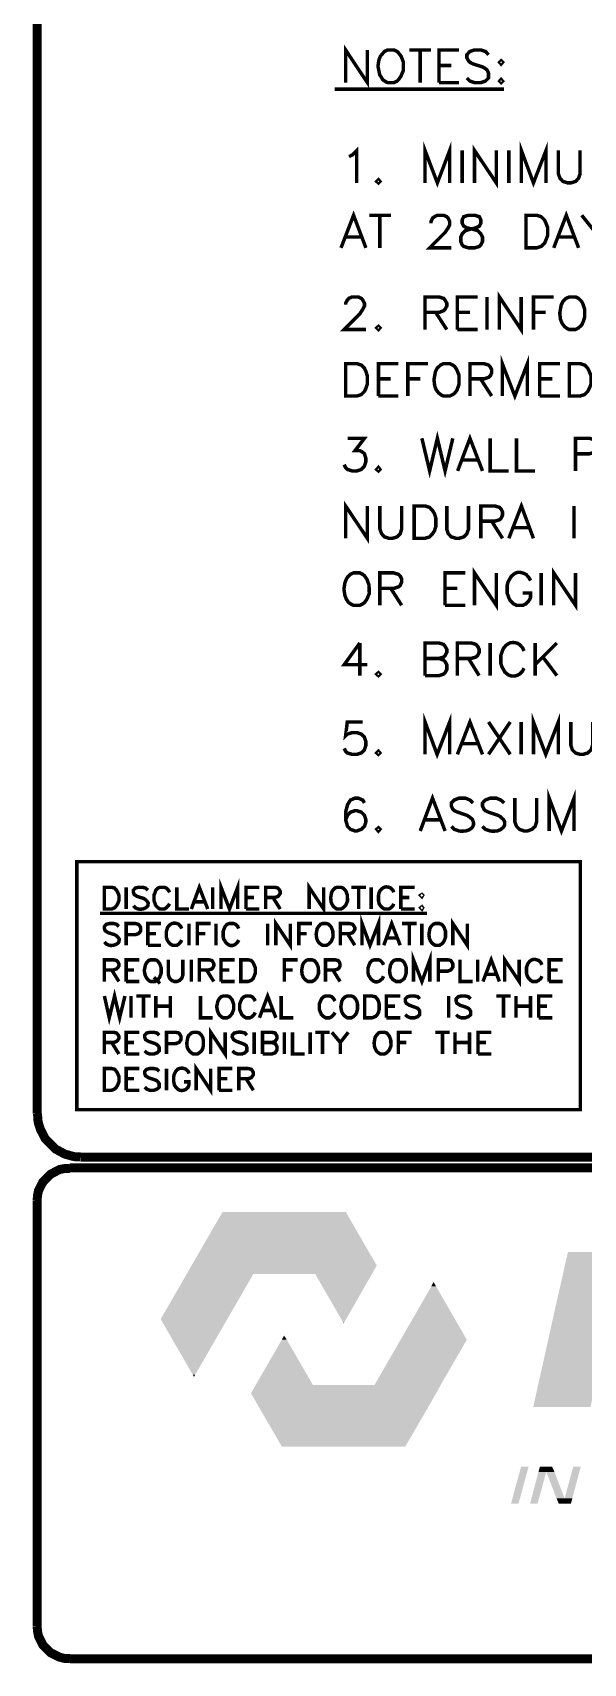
# Model space of a CAD drawing. Header units: millimetres. Extents: x 14 to 202, y 15 to 268.
# Drawn here: x 13.5 to 53.7, y 15.3 to 134.3 of the extents above; entities that cross this region are included whole.
import ezdxf

# ---------------------------------------------------------------- set-up
doc = ezdxf.new("R2010")
doc.units = ezdxf.units.MM
doc.layers.add('H', color=7, linetype='Continuous')
doc.layers.add('P', color=7, linetype='Continuous')

msp = doc.modelspace()

# ---------------------------------------------------------------- hatches: boundary and pattern name
at = {"layer": 'H', "linetype": 'Continuous'}
for points in [[(25.118, 44.344), (27.376, 48.242), (38.647, 44.344), (25.118, 44.344)], [(38.647, 44.344), (27.376, 48.242), (36.389, 48.242), (38.647, 44.344)], [(51.876, 42.069), (52.617, 45.332), (60.837, 42.069), (51.876, 42.069)], [(60.837, 42.069), (52.617, 45.332), (59.778, 45.332), (60.837, 42.069)], [(24.765, 43.727), (25.118, 44.344), (38.294, 43.727), (24.765, 43.727)], [(38.294, 43.727), (25.118, 44.344), (38.647, 44.344), (38.294, 43.727)], [(22.86, 40.428), (24.765, 43.727), (27.728, 40.428), (22.86, 40.428)], [(27.728, 40.428), (24.765, 43.727), (29.633, 43.727), (27.728, 40.428)], [(36.195, 40.181), (34.149, 43.727), (36.266, 40.181), (36.195, 40.181)], [(36.266, 40.181), (34.149, 43.727), (38.294, 43.727), (36.266, 40.181)], [(42.633, 42.81), (42.792, 43.145), (42.986, 42.81), (42.633, 42.81)], [(40.393, 38.929), (42.633, 42.81), (45.226, 38.929), (40.393, 38.929)], [(45.226, 38.929), (42.633, 42.81), (42.986, 42.81), (45.226, 38.929)], [(51.241, 39.229), (51.876, 42.069), (55.421, 39.229), (51.241, 39.229)], [(55.421, 39.229), (51.876, 42.069), (56.056, 42.069), (55.421, 39.229)], [(25.206, 36.371), (22.86, 40.428), (25.382, 36.371), (25.206, 36.371)], [(25.382, 36.371), (22.86, 40.428), (27.728, 40.428), (25.382, 36.371)], [(36.213, 40.128), (36.195, 40.181), (36.266, 40.181), (36.213, 40.128)], [(29.81, 35.631), (31.715, 38.929), (33.973, 35.631), (29.81, 35.631)], [(31.715, 38.929), (31.873, 39.229), (32.068, 38.929), (31.715, 38.929)], [(33.973, 35.631), (31.715, 38.929), (32.068, 38.929), (33.973, 35.631)], [(38.488, 35.631), (40.393, 38.929), (43.321, 35.631), (38.488, 35.631)], [(43.321, 35.631), (40.393, 38.929), (45.226, 38.929), (43.321, 35.631)], [(50.077, 34.008), (51.241, 39.229), (54.257, 34.008), (50.077, 34.008)], [(54.257, 34.008), (51.241, 39.229), (55.421, 39.229), (54.257, 34.008)], [(25.294, 36.213), (25.206, 36.371), (25.382, 36.371), (25.294, 36.213)], [(29.457, 35.013), (29.81, 35.631), (42.986, 35.013), (29.457, 35.013)], [(31.715, 31.115), (29.457, 35.013), (40.728, 31.115), (31.715, 31.115)], [(40.728, 31.115), (29.457, 35.013), (42.986, 35.013), (40.728, 31.115)], [(42.986, 35.013), (29.81, 35.631), (43.321, 35.631), (42.986, 35.013)], [(48.454, 26.952), (49.195, 29.669), (49.001, 26.952), (48.454, 26.952)], [(49.001, 26.952), (49.195, 29.669), (49.742, 29.669), (49.001, 26.952)], [(49.848, 26.952), (50.465, 29.281), (50.394, 26.952), (49.848, 26.952)], [(50.394, 26.952), (50.465, 29.281), (51.029, 29.281), (50.394, 26.952)], [(50.465, 29.281), (50.571, 29.669), (51.629, 29.281), (50.465, 29.281)], [(51.629, 29.281), (50.571, 29.669), (51.453, 29.669), (51.629, 29.281)], [(51.788, 27.34), (51.029, 29.281), (52.37, 27.34), (51.788, 27.34)], [(52.37, 27.34), (51.029, 29.281), (51.629, 29.281), (52.37, 27.34)], [(52.37, 27.34), (53.005, 29.669), (52.934, 27.34), (52.37, 27.34)], [(52.934, 27.34), (53.005, 29.669), (53.552, 29.669), (52.934, 27.34)], [(51.947, 26.952), (51.788, 27.34), (52.828, 26.952), (51.947, 26.952)], [(52.828, 26.952), (51.788, 27.34), (52.934, 27.34), (52.828, 26.952)]]:
    msp.add_hatch(color=256, dxfattribs=at).paths.add_polyline_path(points)

# ---------------------------------------------------------------- linework, layer by layer
at = {"layer": 'P'}
for points, const_width in [([(13.829, 55.421), (13.829, 264.548)], 0.656), ([(36.371, 130.687), (36.371, 133.068), (37.959, 130.687), (37.959, 133.068)], 0.254), ([(39.441, 133.068), (39.211, 132.962), (39, 132.715), (38.911, 132.609), (38.806, 132.345), (38.735, 131.886), (38.858, 131.269), (39.088, 130.898), (39.317, 130.739), (39.441, 130.687), (39.899, 130.687), (40.128, 130.792), (40.234, 130.898), (40.411, 131.145), (40.587, 131.568), (40.587, 132.186), (40.428, 132.609), (40.234, 132.856), (40.128, 132.962), (39.899, 133.068), (39.441, 133.068), (39.441, 133.068)], 0.254), ([(41.028, 133.068), (42.616, 133.068)], 0.254), ([(41.822, 133.068), (41.822, 130.687)], 0.254), ([(43.198, 130.687), (43.198, 133.068), (44.662, 133.068)], 0.254), ([(46.814, 132.715), (46.584, 132.962), (46.249, 133.068), (45.791, 133.068), (45.455, 132.962), (45.226, 132.715), (45.226, 132.503), (45.35, 132.274), (45.455, 132.168), (45.685, 132.045), (46.373, 131.833), (46.584, 131.71), (46.708, 131.604), (46.814, 131.374), (46.814, 131.022), (46.584, 130.792), (46.249, 130.687), (45.791, 130.687), (45.455, 130.792), (45.226, 131.022)], 0.254), ([(47.731, 132.274), (47.625, 132.168), (47.731, 132.045), (47.837, 132.168), (47.731, 132.274), (47.731, 132.274)], 0.254), ([(43.198, 131.939), (44.097, 131.939)], 0.254), ([(47.731, 130.916), (47.625, 130.792), (47.731, 130.687), (47.837, 130.792), (47.731, 130.916), (47.731, 130.916)], 0.254), ([(35.578, 130.21), (47.943, 130.21)], 0.254), ([(43.198, 130.687), (44.662, 130.687)], 0.254), ([(42.175, 123.366), (42.175, 125.73), (43.074, 123.366), (43.974, 125.73), (43.974, 123.366)], 0.254), ([(49.213, 123.366), (49.213, 125.73), (50.094, 123.366), (51.012, 125.73), (51.012, 123.366)], 0.254), ([(36.618, 125.289), (36.848, 125.395), (37.183, 125.73), (37.183, 123.366)], 0.254), ([(44.891, 125.73), (44.891, 123.366)], 0.254), ([(45.791, 123.366), (45.791, 125.73), (47.378, 123.366), (47.378, 125.73)], 0.254), ([(48.295, 125.73), (48.295, 123.366)], 0.254), ([(51.911, 125.73), (51.911, 124.037), (52.035, 123.702), (52.246, 123.472), (52.599, 123.366), (52.828, 123.366), (53.164, 123.472), (53.393, 123.702), (53.499, 124.037), (53.499, 125.73)], 0.254), ([(38.77, 123.596), (38.647, 123.472), (38.77, 123.366), (38.876, 123.472), (38.77, 123.596), (38.77, 123.596)], 0.254), ([(36.036, 118.622), (36.953, 121.003), (37.853, 118.622)], 0.254), ([(38.1, 121.003), (39.688, 121.003)], 0.254), ([(38.876, 121.003), (38.876, 118.622)], 0.254), ([(42.616, 120.421), (42.616, 120.544), (42.721, 120.791), (42.863, 120.897), (43.074, 121.003), (43.533, 121.003), (43.762, 120.897), (43.868, 120.791), (43.974, 120.544), (43.974, 120.315), (43.868, 120.086), (43.639, 119.75), (42.51, 118.622), (44.097, 118.622)], 0.254), ([(45.35, 121.003), (44.997, 120.897), (44.891, 120.668), (44.891, 120.421), (44.997, 120.209), (45.226, 120.086), (45.685, 119.98), (46.038, 119.874), (46.249, 119.645), (46.373, 119.415), (46.373, 119.08), (46.249, 118.833), (46.143, 118.727), (45.791, 118.622), (45.35, 118.622), (44.997, 118.727), (44.891, 118.833), (44.785, 119.08), (44.785, 119.415), (44.891, 119.645), (45.12, 119.874), (45.455, 119.98), (45.896, 120.086), (46.143, 120.209), (46.249, 120.421), (46.249, 120.668), (46.143, 120.897), (45.791, 121.003), (45.35, 121.003), (45.35, 121.003)], 0.254), ([(49.548, 118.622), (49.548, 121.003), (50.324, 121.003), (50.659, 120.897), (50.906, 120.65), (51.012, 120.421), (51.135, 120.086), (51.135, 119.539), (51.012, 119.204), (50.906, 118.957), (50.659, 118.727), (50.324, 118.622), (49.548, 118.622), (49.548, 118.622)], 0.254), ([(51.576, 118.622), (52.493, 121.003), (53.393, 118.622)], 0.254), ([(53.622, 121.003), (54.522, 119.874), (54.522, 118.622)], 0.254), ([(36.371, 119.415), (37.518, 119.415)], 0.254), ([(51.911, 119.415), (53.058, 119.415)], 0.254), ([(36.371, 114.476), (36.371, 114.582), (36.495, 114.812), (36.601, 114.935), (36.848, 115.041), (37.289, 115.041), (37.518, 114.935), (37.624, 114.812), (37.747, 114.582), (37.747, 114.371), (37.624, 114.141), (37.412, 113.806), (36.266, 112.66), (37.853, 112.66)], 0.254), ([(42.175, 112.66), (42.175, 115.041), (43.198, 115.041), (43.533, 114.935), (43.639, 114.812), (43.762, 114.582), (43.762, 114.371), (43.639, 114.141), (43.533, 114.035), (43.198, 113.912), (42.175, 113.912)], 0.254), ([(44.538, 112.66), (44.538, 115.041), (46.02, 115.041)], 0.254), ([(46.708, 115.041), (46.708, 112.66)], 0.254), ([(47.607, 112.66), (47.607, 115.041), (49.195, 112.66), (49.195, 115.041)], 0.254), ([(50.094, 112.66), (50.094, 115.041), (51.576, 115.041)], 0.254), ([(52.723, 115.041), (52.476, 114.935), (52.246, 114.706), (52.123, 114.459), (52.017, 113.859), (52.07, 113.4), (52.176, 113.136), (52.352, 112.889), (52.582, 112.713), (52.723, 112.66), (53.164, 112.66), (53.393, 112.783), (53.622, 112.995), (53.728, 113.224), (53.834, 113.559), (53.834, 114.141), (53.728, 114.476), (53.622, 114.706), (53.393, 114.935), (53.164, 115.041), (52.723, 115.041), (52.723, 115.041)], 0.254), ([(42.951, 113.912), (43.762, 112.66)], 0.254), ([(44.538, 113.912), (45.455, 113.912)], 0.254), ([(50.094, 113.912), (50.994, 113.912)], 0.254), ([(38.77, 112.889), (38.647, 112.783), (38.77, 112.66), (38.876, 112.783), (38.77, 112.889), (38.77, 112.889)], 0.254), ([(44.538, 112.66), (46.02, 112.66)], 0.254), ([(47.819, 107.809), (47.819, 110.173), (48.736, 107.809), (49.653, 110.173), (49.653, 107.809)], 0.254), ([(36.371, 107.809), (36.371, 110.173), (37.183, 110.173), (37.518, 110.067), (37.747, 109.837), (37.853, 109.608), (37.959, 109.273), (37.959, 108.691), (37.853, 108.356), (37.747, 108.144), (37.518, 107.915), (37.183, 107.809), (36.371, 107.809), (36.371, 107.809)], 0.254), ([(38.77, 107.809), (38.77, 110.173), (40.234, 110.173)], 0.254), ([(40.922, 107.809), (40.922, 110.173), (42.386, 110.173)], 0.254), ([(43.533, 110.173), (43.303, 110.067), (43.057, 109.837), (42.933, 109.59), (42.827, 108.991), (42.88, 108.55), (42.986, 108.268), (43.162, 108.038), (43.392, 107.862), (43.533, 107.809), (43.974, 107.809), (44.203, 107.915), (44.327, 108.003), (44.503, 108.232), (44.662, 108.673), (44.662, 109.308), (44.485, 109.749), (44.327, 109.978), (44.203, 110.067), (43.974, 110.173), (43.533, 110.173), (43.533, 110.173)], 0.254), ([(45.455, 107.809), (45.455, 110.173), (46.478, 110.173), (46.814, 110.067), (46.937, 109.943), (47.043, 109.732), (47.043, 109.502), (46.937, 109.273), (46.814, 109.167), (46.478, 109.061), (45.455, 109.061)], 0.254), ([(50.553, 107.809), (50.553, 110.173), (52.035, 110.173)], 0.254), ([(52.723, 107.809), (52.723, 110.173), (53.499, 110.173), (53.834, 110.067), (54.063, 109.837), (54.169, 109.608), (54.31, 109.273), (54.31, 108.691), (54.169, 108.356), (54.063, 108.144), (53.834, 107.915), (53.499, 107.809), (52.723, 107.809), (52.723, 107.809)], 0.254), ([(38.77, 109.061), (39.67, 109.061)], 0.254), ([(40.922, 109.061), (41.822, 109.061)], 0.254), ([(46.232, 109.061), (47.043, 107.809)], 0.254), ([(50.553, 109.061), (51.47, 109.061)], 0.254), ([(38.77, 107.809), (40.234, 107.809)], 0.254), ([(50.553, 107.809), (52.035, 107.809)], 0.254), ([(36.513, 104.722), (37.747, 104.722), (37.059, 103.823), (37.412, 103.823), (37.624, 103.699), (37.747, 103.593), (37.853, 103.258), (37.853, 103.029), (37.747, 102.694), (37.518, 102.447), (37.183, 102.341), (36.848, 102.341), (36.513, 102.447), (36.371, 102.588), (36.266, 102.799)], 0.254), ([(41.945, 104.722), (42.51, 102.341), (43.074, 104.722), (43.639, 102.341), (44.203, 104.722)], 0.254), ([(44.556, 102.341), (45.455, 104.722), (46.373, 102.341)], 0.254), ([(46.937, 104.722), (46.937, 102.341), (48.295, 102.341)], 0.254), ([(48.86, 104.722), (48.86, 102.341), (50.218, 102.341)], 0.254), ([(53.164, 102.341), (53.164, 104.722), (54.187, 104.722), (54.522, 104.616), (54.645, 104.51), (54.751, 104.281), (54.751, 104.034), (54.645, 103.823), (54.522, 103.699), (54.187, 103.593), (53.164, 103.593)], 0.254), ([(38.77, 102.588), (38.647, 102.447), (38.77, 102.341), (38.876, 102.447), (38.77, 102.588), (38.77, 102.588)], 0.254), ([(44.891, 103.135), (46.038, 103.135)], 0.254), ([(36.371, 97.42), (36.371, 99.783), (37.959, 97.42), (37.959, 99.783)], 0.254), ([(48.295, 97.42), (49.213, 99.783), (50.094, 97.42)], 0.254), ([(38.876, 99.783), (38.876, 98.09), (39, 97.755), (39.211, 97.525), (39.546, 97.42), (39.793, 97.42), (40.128, 97.525), (40.358, 97.755), (40.464, 98.09), (40.464, 99.783)], 0.254), ([(41.381, 97.42), (41.381, 99.783), (42.175, 99.783), (42.51, 99.677), (42.721, 99.448), (42.863, 99.219), (42.968, 98.884), (42.968, 98.302), (42.863, 97.966), (42.721, 97.755), (42.51, 97.525), (42.175, 97.42), (41.381, 97.42), (41.381, 97.42)], 0.254), ([(43.762, 99.783), (43.762, 98.09), (43.868, 97.755), (44.097, 97.525), (44.45, 97.42), (44.662, 97.42), (44.997, 97.525), (45.226, 97.755), (45.35, 98.09), (45.35, 99.783)], 0.254), ([(46.249, 97.42), (46.249, 99.783), (47.272, 99.783), (47.625, 99.677), (47.731, 99.554), (47.837, 99.342), (47.837, 99.113), (47.731, 98.884), (47.625, 98.778), (47.272, 98.672), (46.249, 98.672)], 0.254), ([(47.043, 98.672), (47.837, 97.42)], 0.254), ([(53.058, 99.783), (53.058, 97.42)], 0.254), ([(48.63, 98.196), (49.759, 98.196)], 0.254), ([(45.791, 92.534), (45.791, 94.897), (47.378, 92.534), (47.378, 94.897)], 0.254), ([(51.576, 92.534), (51.576, 94.897), (53.164, 92.534), (53.164, 94.897)], 0.254), ([(36.953, 94.897), (36.707, 94.791), (36.495, 94.562), (36.424, 94.439), (36.318, 94.174), (36.248, 93.715), (36.318, 93.257), (36.424, 92.975), (36.583, 92.745), (36.812, 92.587), (36.953, 92.534), (37.412, 92.534), (37.624, 92.639), (37.747, 92.728), (37.924, 92.975), (38.1, 93.398), (38.082, 94.015), (37.924, 94.439), (37.747, 94.686), (37.624, 94.791), (37.412, 94.897), (36.953, 94.897), (36.953, 94.897)], 0.254), ([(38.876, 92.534), (38.876, 94.897), (39.882, 94.897), (40.234, 94.791), (40.358, 94.668), (40.464, 94.456), (40.464, 94.227), (40.358, 93.98), (40.234, 93.874), (39.882, 93.768), (38.876, 93.768)], 0.254), ([(43.639, 92.534), (43.639, 94.897), (45.12, 94.897)], 0.254), ([(49.883, 94.333), (49.759, 94.562), (49.548, 94.791), (49.407, 94.862), (49.16, 94.933), (48.93, 94.933), (48.736, 94.862), (48.472, 94.65), (48.242, 94.245), (48.172, 93.98), (48.172, 93.433), (48.295, 93.08), (48.401, 92.869), (48.63, 92.639), (48.86, 92.534), (49.318, 92.534), (49.548, 92.639), (49.759, 92.869), (49.883, 93.08), (49.883, 93.433), (49.318, 93.433)], 0.254), ([(50.659, 94.897), (50.659, 92.534)], 0.254), ([(39.67, 93.768), (40.464, 92.534)], 0.254), ([(43.639, 93.768), (44.538, 93.768)], 0.254), ([(43.639, 92.534), (45.12, 92.534)], 0.254), ([(37.412, 89.782), (36.266, 88.194), (37.959, 88.194)], 0.254), ([(37.412, 89.782), (37.412, 87.401)], 0.254), ([(42.175, 87.401), (42.175, 89.782), (43.198, 89.782), (43.533, 89.676), (43.639, 89.535), (43.762, 89.323), (43.762, 89.094), (43.639, 88.865), (43.533, 88.759), (43.198, 88.653), (42.175, 88.653)], 0.254), ([(44.538, 87.401), (44.538, 89.782), (45.561, 89.782), (45.896, 89.676), (46.02, 89.535), (46.126, 89.323), (46.126, 89.094), (46.02, 88.865), (45.896, 88.759), (45.561, 88.653), (44.538, 88.653)], 0.254), ([(46.937, 89.782), (46.937, 87.401)], 0.254), ([(49.407, 89.2), (49.301, 89.429), (49.071, 89.676), (48.983, 89.729), (48.789, 89.8), (48.613, 89.817), (48.419, 89.8), (48.26, 89.729), (48.101, 89.623), (47.907, 89.394), (47.819, 89.2), (47.713, 88.865), (47.713, 88.3), (47.784, 88.053), (48.013, 87.648), (48.278, 87.436), (48.489, 87.365), (48.719, 87.365), (48.948, 87.436), (49.071, 87.507), (49.301, 87.736), (49.407, 87.948)], 0.254), ([(50.218, 89.782), (50.218, 87.401)], 0.254), ([(51.805, 89.782), (50.218, 88.194)], 0.254), ([(43.198, 88.653), (43.533, 88.53), (43.639, 88.424), (43.762, 88.194), (43.762, 87.842), (43.639, 87.612), (43.533, 87.507), (43.198, 87.401), (42.175, 87.401)], 0.254), ([(45.35, 88.653), (46.126, 87.401)], 0.254), ([(50.782, 88.759), (51.805, 87.401)], 0.254), ([(38.77, 87.612), (38.647, 87.507), (38.77, 87.401), (38.876, 87.507), (38.77, 87.612), (38.77, 87.612)], 0.254), ([(42.175, 81.65), (42.175, 84.014), (43.057, 81.65), (43.974, 84.014), (43.974, 81.65)], 0.254), ([(50.094, 81.65), (50.094, 84.014), (50.994, 81.65), (51.911, 84.014), (51.911, 81.65)], 0.254), ([(37.624, 84.014), (36.495, 84.014), (36.371, 83.009), (36.495, 83.132), (36.848, 83.238), (37.183, 83.238), (37.518, 83.132), (37.747, 82.903), (37.853, 82.568), (37.853, 82.321), (37.747, 81.986), (37.518, 81.756), (37.183, 81.65), (36.848, 81.65), (36.495, 81.756), (36.371, 81.88), (36.266, 82.091)], 0.254), ([(44.538, 81.65), (45.455, 84.014), (46.373, 81.65)], 0.254), ([(46.814, 84.014), (48.401, 81.65)], 0.254), ([(48.401, 84.014), (46.814, 81.65)], 0.254), ([(49.195, 84.014), (49.195, 81.65)], 0.254), ([(52.828, 84.014), (52.828, 82.321), (52.934, 81.986), (53.164, 81.756), (53.499, 81.65), (53.728, 81.65), (54.063, 81.756), (54.31, 81.986), (54.416, 82.321), (54.416, 84.014)], 0.254), ([(44.891, 82.427), (46.02, 82.427)], 0.254), ([(38.77, 81.88), (38.647, 81.756), (38.77, 81.65), (38.876, 81.756), (38.77, 81.88), (38.77, 81.88)], 0.254), ([(37.747, 78.105), (37.624, 78.317), (37.289, 78.458), (37.059, 78.458), (36.724, 78.317), (36.513, 77.982), (36.371, 77.435), (36.371, 76.87), (36.513, 76.394), (36.724, 76.182), (37.059, 76.059), (37.183, 76.059), (37.518, 76.182), (37.747, 76.394), (37.853, 76.729), (37.853, 76.87), (37.747, 77.205), (37.518, 77.435), (37.183, 77.541), (37.059, 77.541), (36.724, 77.435), (36.513, 77.205), (36.371, 76.87)], 0.254), ([(41.822, 76.059), (42.721, 78.458), (43.639, 76.059)], 0.254), ([(45.685, 78.105), (45.455, 78.317), (45.12, 78.458), (44.662, 78.458), (44.309, 78.317), (44.097, 78.105), (44.097, 77.876), (44.203, 77.646), (44.309, 77.541), (44.556, 77.435), (45.226, 77.205), (45.403, 77.1), (45.632, 76.906), (45.702, 76.729), (45.72, 76.623), (45.72, 76.535), (45.685, 76.429), (45.597, 76.288), (45.403, 76.147), (45.138, 76.059), (44.82, 76.041), (44.662, 76.059), (44.309, 76.182), (44.097, 76.394)], 0.254), ([(47.96, 78.105), (47.713, 78.317), (47.378, 78.458), (46.937, 78.458), (46.584, 78.317), (46.373, 78.105), (46.373, 77.876), (46.478, 77.646), (46.584, 77.541), (46.814, 77.435), (47.484, 77.205), (47.66, 77.117), (47.89, 76.906), (47.978, 76.747), (47.995, 76.641), (47.995, 76.535), (47.96, 76.429), (47.872, 76.306), (47.678, 76.147), (47.431, 76.059), (47.113, 76.041), (46.937, 76.059), (46.584, 76.182), (46.373, 76.394)], 0.254), ([(48.736, 78.458), (48.736, 76.729), (48.86, 76.394), (49.071, 76.182), (49.407, 76.059), (49.653, 76.059), (49.989, 76.182), (50.218, 76.394), (50.324, 76.729), (50.324, 78.458)], 0.254), ([(51.241, 76.059), (51.241, 78.458), (52.141, 76.059), (53.058, 78.458), (53.058, 76.059)], 0.254), ([(38.77, 76.288), (38.647, 76.182), (38.77, 76.059), (38.876, 76.182), (38.77, 76.288), (38.77, 76.288)], 0.254), ([(42.175, 76.87), (43.303, 76.87)], 0.254), ([(16.739, 73.819), (53.516, 73.819), (53.516, 55.721), (16.739, 55.721), (16.739, 73.819)], 0.254), ([(27.27, 70.362), (27.27, 71.949), (27.887, 70.362), (28.487, 71.949), (28.487, 70.362)], 0.254), ([(18.75, 70.362), (18.75, 71.949), (19.279, 71.949), (19.491, 71.896), (19.632, 71.737), (19.72, 71.579), (19.808, 71.367), (19.808, 70.979), (19.72, 70.75), (19.632, 70.608), (19.491, 70.45), (19.279, 70.362), (18.75, 70.362), (18.75, 70.362)], 0.254), ([(20.338, 71.949), (20.338, 70.362)], 0.254), ([(21.925, 71.737), (21.749, 71.896), (21.537, 71.949), (21.22, 71.949), (21.008, 71.896), (20.867, 71.737), (20.867, 71.579), (20.92, 71.42), (21.008, 71.367), (21.149, 71.279), (21.608, 71.138), (21.731, 71.067), (21.872, 70.926), (21.943, 70.82), (21.943, 70.75), (21.925, 70.608), (21.855, 70.52), (21.731, 70.432), (21.537, 70.362), (21.343, 70.344), (21.22, 70.362), (21.008, 70.45), (20.867, 70.608)], 0.254), ([(23.513, 71.579), (23.424, 71.737), (23.266, 71.896), (23.125, 71.949), (22.807, 71.949), (22.666, 71.896), (22.507, 71.737), (22.454, 71.579), (22.366, 71.367), (22.366, 70.979), (22.454, 70.75), (22.507, 70.608), (22.666, 70.45), (22.807, 70.362), (23.125, 70.362), (23.266, 70.45), (23.424, 70.608), (23.513, 70.75)], 0.254), ([(24.042, 71.949), (24.042, 70.362), (24.924, 70.362)], 0.254), ([(25.1, 70.362), (25.682, 71.949), (26.3, 70.362)], 0.254), ([(26.652, 71.949), (26.652, 70.362)], 0.254), ([(29.087, 70.362), (29.087, 71.949), (30.074, 71.949)], 0.254), ([(30.533, 70.362), (30.533, 71.949), (31.203, 71.949), (31.415, 71.896), (31.503, 71.808), (31.591, 71.667), (31.591, 71.508), (31.503, 71.367), (31.415, 71.279), (31.203, 71.208), (30.533, 71.208)], 0.254), ([(33.708, 70.362), (33.708, 71.949), (34.766, 70.362), (34.766, 71.949)], 0.254), ([(35.736, 71.949), (35.595, 71.896), (35.437, 71.737), (35.348, 71.579), (35.278, 71.173), (35.313, 70.873), (35.384, 70.697), (35.489, 70.538), (35.648, 70.414), (35.736, 70.362), (36.036, 70.362), (36.177, 70.45), (36.266, 70.52), (36.389, 70.661), (36.513, 70.961), (36.495, 71.385), (36.389, 71.667), (36.266, 71.826), (36.177, 71.896), (36.036, 71.949), (35.736, 71.949), (35.736, 71.949)], 0.254), ([(36.795, 71.949), (37.853, 71.949)], 0.254), ([(37.324, 71.949), (37.324, 70.362)], 0.254), ([(38.241, 71.949), (38.241, 70.362)], 0.254), ([(39.882, 71.579), (39.829, 71.737), (39.67, 71.896), (39.546, 71.949), (39.352, 71.984), (39.229, 71.967), (39.123, 71.914), (39.017, 71.843), (38.929, 71.755), (38.858, 71.649), (38.823, 71.579), (38.77, 71.367), (38.77, 70.979), (38.823, 70.75), (38.911, 70.608), (39.07, 70.45), (39.211, 70.362), (39.529, 70.362), (39.67, 70.45), (39.829, 70.608), (39.882, 70.75)], 0.254), ([(40.411, 70.362), (40.411, 71.949), (41.416, 71.949)], 0.254), ([(41.945, 71.42), (41.857, 71.367), (41.945, 71.279), (41.998, 71.367), (41.945, 71.42), (41.945, 71.42)], 0.254), ([(25.312, 70.891), (26.07, 70.891)], 0.254), ([(29.087, 71.208), (29.686, 71.208)], 0.254), ([(29.087, 70.362), (30.074, 70.362)], 0.254), ([(31.062, 71.208), (31.591, 70.362)], 0.254), ([(40.411, 71.208), (41.028, 71.208)], 0.254), ([(40.411, 70.362), (41.416, 70.362)], 0.254), ([(41.945, 70.52), (41.857, 70.45), (41.945, 70.362), (41.998, 70.45), (41.945, 70.52), (41.945, 70.52)], 0.254), ([(18.433, 70.044), (42.316, 70.044)], 0.254), ([(19.808, 69.092), (19.632, 69.25), (19.42, 69.303), (19.103, 69.303), (18.891, 69.25), (18.75, 69.092), (18.75, 68.933), (18.803, 68.774), (18.891, 68.721), (19.032, 68.633), (19.491, 68.492), (19.614, 68.421), (19.756, 68.28), (19.826, 68.174), (19.826, 68.104), (19.808, 67.963), (19.738, 67.874), (19.614, 67.786), (19.42, 67.716), (19.226, 67.698), (19.103, 67.716), (18.891, 67.804), (18.75, 67.963)], 0.254), ([(20.338, 67.716), (20.338, 69.303), (21.008, 69.303), (21.22, 69.25), (21.308, 69.162), (21.396, 69.021), (21.396, 68.774), (21.308, 68.633), (21.22, 68.562), (21.008, 68.492), (20.338, 68.492)], 0.254), ([(21.925, 67.716), (21.925, 69.303), (22.895, 69.303)], 0.254), ([(24.395, 68.933), (24.324, 69.092), (24.183, 69.25), (24.059, 69.303), (23.865, 69.338), (23.742, 69.321), (23.618, 69.268), (23.513, 69.197), (23.424, 69.109), (23.354, 69.003), (23.336, 68.933), (23.266, 68.721), (23.266, 68.333), (23.336, 68.104), (23.424, 67.963), (23.566, 67.804), (23.724, 67.716), (24.042, 67.716), (24.183, 67.804), (24.324, 67.963), (24.395, 68.104)], 0.254), ([(24.924, 69.303), (24.924, 67.716)], 0.254), ([(25.541, 67.716), (25.541, 69.303), (26.511, 69.303)], 0.254), ([(26.899, 69.303), (26.899, 67.716)], 0.254), ([(28.557, 68.933), (28.487, 69.092), (28.328, 69.25), (28.187, 69.303), (27.887, 69.303), (27.711, 69.25), (27.57, 69.092), (27.499, 68.933), (27.428, 68.721), (27.428, 68.333), (27.464, 68.174), (27.64, 67.892), (27.817, 67.751), (27.94, 67.698), (28.099, 67.698), (28.258, 67.751), (28.328, 67.804), (28.487, 67.963), (28.557, 68.104)], 0.254), ([(30.674, 69.303), (30.674, 67.716)], 0.254), ([(31.274, 67.716), (31.274, 69.303), (32.332, 67.716), (32.332, 69.303)], 0.254), ([(32.949, 67.716), (32.949, 69.303), (33.92, 69.303)], 0.254), ([(34.678, 69.303), (34.537, 69.25), (34.396, 69.092), (34.29, 68.933), (34.219, 68.527), (34.255, 68.227), (34.325, 68.051), (34.431, 67.892), (34.59, 67.769), (34.678, 67.716), (34.978, 67.716), (35.137, 67.804), (35.207, 67.874), (35.331, 68.016), (35.454, 68.315), (35.437, 68.739), (35.331, 69.021), (35.207, 69.18), (35.137, 69.25), (34.978, 69.303), (34.678, 69.303), (34.678, 69.303)], 0.254), ([(35.983, 67.716), (35.983, 69.303), (36.654, 69.303), (36.883, 69.25), (36.953, 69.162), (37.042, 69.003), (37.042, 68.862), (36.953, 68.721), (36.883, 68.633), (36.654, 68.562), (35.983, 68.562)], 0.254), ([(37.571, 67.716), (37.571, 69.303), (38.153, 67.716), (38.77, 69.303), (38.77, 67.716)], 0.254), ([(39.158, 67.716), (39.74, 69.303), (40.358, 67.716)], 0.254), ([(40.499, 69.303), (41.557, 69.303)], 0.254), ([(41.028, 69.303), (41.028, 67.716)], 0.254), ([(41.945, 69.303), (41.945, 67.716)], 0.254), ([(42.915, 69.303), (42.774, 69.25), (42.616, 69.092), (42.527, 68.933), (42.457, 68.527), (42.492, 68.227), (42.563, 68.051), (42.668, 67.892), (42.827, 67.769), (42.915, 67.716), (43.233, 67.716), (43.374, 67.804), (43.462, 67.874), (43.568, 68.033), (43.674, 68.315), (43.674, 68.721), (43.568, 69.021), (43.462, 69.18), (43.374, 69.25), (43.233, 69.303), (42.915, 69.303), (42.915, 69.303)], 0.254), ([(44.203, 67.716), (44.203, 69.303), (45.261, 67.716), (45.261, 69.303)], 0.254), ([(21.925, 68.562), (22.507, 68.562)], 0.254), ([(25.541, 68.562), (26.123, 68.562)], 0.254), ([(32.949, 68.562), (33.532, 68.562)], 0.254), ([(36.513, 68.562), (37.042, 67.716)], 0.254), ([(39.37, 68.245), (40.128, 68.245)], 0.254), ([(18.75, 65.07), (18.75, 66.657), (19.42, 66.657), (19.632, 66.604), (19.72, 66.516), (19.808, 66.358), (19.808, 66.216), (19.72, 66.075), (19.632, 65.987), (19.42, 65.917), (18.75, 65.917)], 0.254), ([(20.338, 65.07), (20.338, 66.657), (21.308, 66.657)], 0.254), ([(22.137, 66.657), (21.978, 66.604), (21.837, 66.446), (21.749, 66.287), (21.661, 65.881), (21.713, 65.581), (21.784, 65.405), (21.89, 65.246), (22.031, 65.123), (22.137, 65.07), (22.454, 65.07), (22.595, 65.158), (22.666, 65.229), (22.789, 65.387), (22.895, 65.67), (22.895, 66.075), (22.789, 66.375), (22.666, 66.534), (22.595, 66.604), (22.454, 66.657), (22.137, 66.657), (22.137, 66.657)], 0.254), ([(21.925, 67.716), (22.895, 67.716)], 0.254), ([(23.424, 66.657), (23.424, 65.546), (23.513, 65.299), (23.654, 65.158), (23.865, 65.07), (24.042, 65.07), (24.253, 65.158), (24.395, 65.299), (24.483, 65.546), (24.483, 66.657)], 0.254), ([(25.1, 66.657), (25.1, 65.07)], 0.254), ([(25.682, 65.07), (25.682, 66.657), (26.37, 66.657), (26.599, 66.604), (26.67, 66.516), (26.741, 66.358), (26.741, 66.216), (26.67, 66.075), (26.599, 65.987), (26.37, 65.917), (25.682, 65.917)], 0.254), ([(27.27, 65.07), (27.27, 66.657), (28.258, 66.657)], 0.254), ([(28.716, 65.07), (28.716, 66.657), (29.245, 66.657), (29.475, 66.604), (29.616, 66.446), (29.686, 66.287), (29.774, 66.075), (29.774, 65.687), (29.686, 65.458), (29.616, 65.299), (29.475, 65.158), (29.245, 65.07), (28.716, 65.07), (28.716, 65.07)], 0.254), ([(31.891, 65.07), (31.891, 66.657), (32.861, 66.657)], 0.254), ([(33.62, 66.657), (33.479, 66.604), (33.32, 66.446), (33.232, 66.287), (33.161, 65.881), (33.196, 65.581), (33.267, 65.405), (33.373, 65.246), (33.532, 65.123), (33.62, 65.07), (33.92, 65.07), (34.078, 65.158), (34.149, 65.229), (34.272, 65.37), (34.396, 65.67), (34.378, 66.093), (34.272, 66.375), (34.149, 66.534), (34.078, 66.604), (33.92, 66.657), (33.62, 66.657), (33.62, 66.657)], 0.254), ([(34.907, 65.07), (34.907, 66.657), (35.595, 66.657), (35.825, 66.604), (35.895, 66.516), (35.966, 66.358), (35.966, 66.216), (35.895, 66.075), (35.825, 65.987), (35.595, 65.917), (34.907, 65.917)], 0.254), ([(39.141, 66.287), (39.07, 66.446), (38.911, 66.604), (38.77, 66.657), (38.47, 66.657), (38.294, 66.604), (38.153, 66.446), (38.082, 66.287), (38.012, 66.075), (38.012, 65.687), (38.047, 65.528), (38.223, 65.246), (38.4, 65.105), (38.523, 65.052), (38.682, 65.052), (38.841, 65.105), (38.911, 65.158), (39.07, 65.299), (39.141, 65.458)], 0.254), ([(40.058, 66.657), (39.882, 66.604), (39.74, 66.446), (39.652, 66.269), (39.582, 65.881), (39.617, 65.581), (39.688, 65.387), (39.811, 65.229), (39.97, 65.123), (40.058, 65.07), (40.358, 65.07), (40.499, 65.158), (40.658, 65.299), (40.728, 65.458), (40.799, 65.687), (40.799, 66.075), (40.728, 66.287), (40.658, 66.446), (40.499, 66.604), (40.358, 66.657), (40.058, 66.657), (40.058, 66.657)], 0.254), ([(41.328, 65.07), (41.328, 66.657), (41.945, 65.07), (42.527, 66.657), (42.527, 65.07)], 0.254), ([(43.145, 65.07), (43.145, 66.657), (43.833, 66.657), (44.062, 66.604), (44.115, 66.516), (44.203, 66.358), (44.203, 66.128), (44.115, 65.987), (44.062, 65.917), (43.833, 65.828), (43.145, 65.828)], 0.254), ([(44.732, 66.657), (44.732, 65.07), (45.649, 65.07)], 0.254), ([(46.02, 66.657), (46.02, 65.07)], 0.254), ([(46.408, 65.07), (47.008, 66.657), (47.607, 65.07)], 0.254), ([(47.995, 65.07), (47.995, 66.657), (49.054, 65.07), (49.054, 66.657)], 0.254), ([(50.712, 66.287), (50.641, 66.446), (50.483, 66.604), (50.341, 66.657), (50.165, 66.693), (50.042, 66.675), (49.918, 66.622), (49.83, 66.552), (49.706, 66.41), (49.653, 66.287), (49.583, 66.075), (49.583, 65.687), (49.653, 65.458), (49.742, 65.299), (49.883, 65.158), (50.024, 65.07), (50.324, 65.07), (50.483, 65.158), (50.641, 65.299), (50.712, 65.458)], 0.254), ([(51.241, 65.07), (51.241, 66.657), (52.229, 66.657)], 0.254), ([(19.279, 65.917), (19.808, 65.07)], 0.254), ([(20.338, 65.917), (20.92, 65.917)], 0.254), ([(22.366, 65.387), (22.807, 64.929)], 0.254), ([(26.211, 65.917), (26.741, 65.07)], 0.254), ([(27.27, 65.917), (27.887, 65.917)], 0.254), ([(31.891, 65.917), (32.491, 65.917)], 0.254), ([(35.437, 65.917), (35.966, 65.07)], 0.254), ([(46.62, 65.599), (47.378, 65.599)], 0.254), ([(51.241, 65.917), (51.858, 65.917)], 0.254), ([(18.75, 64.012), (19.103, 62.424), (19.491, 64.012), (19.861, 62.424), (20.249, 64.012)], 0.254), ([(20.338, 65.07), (21.308, 65.07)], 0.254), ([(27.27, 65.07), (28.258, 65.07)], 0.254), ([(30.074, 62.424), (30.674, 64.012), (31.274, 62.424)], 0.254), ([(51.241, 65.07), (52.229, 65.07)], 0.254), ([(20.69, 64.012), (20.69, 62.424)], 0.254), ([(21.078, 64.012), (22.137, 64.012)], 0.254), ([(21.608, 64.012), (21.608, 62.424)], 0.254), ([(22.507, 64.012), (22.507, 62.424)], 0.254), ([(22.507, 63.271), (23.566, 63.271)], 0.254), ([(23.566, 64.012), (23.566, 62.424)], 0.254), ([(25.77, 64.012), (25.77, 62.424), (26.652, 62.424)], 0.254), ([(27.428, 64.012), (27.27, 63.959), (27.129, 63.8), (27.04, 63.641), (26.952, 63.235), (27.005, 62.936), (27.076, 62.759), (27.182, 62.6), (27.323, 62.477), (27.428, 62.424), (27.728, 62.424), (27.887, 62.512), (27.958, 62.583), (28.081, 62.742), (28.187, 63.024), (28.187, 63.429), (28.081, 63.729), (27.958, 63.888), (27.887, 63.959), (27.728, 64.012), (27.428, 64.012), (27.428, 64.012)], 0.254), ([(29.774, 63.641), (29.686, 63.8), (29.545, 63.959), (29.386, 64.012), (29.087, 64.012), (28.945, 63.959), (28.787, 63.8), (28.716, 63.641), (28.628, 63.429), (28.628, 63.041), (28.716, 62.812), (28.787, 62.653), (28.945, 62.512), (29.087, 62.424), (29.386, 62.424), (29.545, 62.512), (29.686, 62.653), (29.774, 62.812)], 0.254), ([(31.662, 64.012), (31.662, 62.424), (32.561, 62.424)], 0.254), ([(35.595, 63.641), (35.507, 63.8), (35.366, 63.959), (35.207, 64.012), (34.907, 64.012), (34.766, 63.959), (34.608, 63.8), (34.537, 63.641), (34.449, 63.429), (34.449, 63.041), (34.537, 62.812), (34.608, 62.653), (34.766, 62.512), (34.907, 62.424), (35.207, 62.424), (35.366, 62.512), (35.507, 62.653), (35.595, 62.812)], 0.254), ([(36.495, 64.012), (36.354, 63.959), (36.177, 63.8), (36.089, 63.623), (36.019, 63.218), (36.072, 62.918), (36.142, 62.759), (36.248, 62.6), (36.407, 62.477), (36.495, 62.424), (36.795, 62.424), (36.953, 62.512), (37.095, 62.653), (37.183, 62.812), (37.236, 63.041), (37.236, 63.429), (37.183, 63.641), (37.095, 63.8), (36.953, 63.959), (36.795, 64.012), (36.495, 64.012), (36.495, 64.012)], 0.254), ([(37.765, 62.424), (37.765, 64.012), (38.294, 64.012), (38.541, 63.959), (38.682, 63.8), (38.77, 63.641), (38.823, 63.429), (38.823, 63.041), (38.77, 62.812), (38.682, 62.653), (38.541, 62.512), (38.294, 62.424), (37.765, 62.424), (37.765, 62.424)], 0.254), ([(39.352, 62.424), (39.352, 64.012), (40.358, 64.012)], 0.254), ([(39.352, 63.271), (39.97, 63.271)], 0.254), ([(41.787, 63.8), (41.645, 63.959), (41.416, 64.012), (41.116, 64.012), (40.887, 63.959), (40.728, 63.8), (40.728, 63.641), (40.799, 63.482), (40.887, 63.429), (41.028, 63.341), (41.469, 63.183), (41.645, 63.112), (41.716, 63.041), (41.787, 62.9), (41.787, 62.653), (41.645, 62.512), (41.416, 62.424), (41.116, 62.424), (40.887, 62.512), (40.728, 62.653)], 0.254), ([(43.903, 64.012), (43.903, 62.424)], 0.254), ([(45.508, 63.8), (45.35, 63.959), (45.12, 64.012), (44.82, 64.012), (44.591, 63.959), (44.45, 63.8), (44.45, 63.641), (44.503, 63.482), (44.591, 63.429), (44.732, 63.341), (45.191, 63.183), (45.35, 63.112), (45.42, 63.041), (45.508, 62.9), (45.508, 62.653), (45.35, 62.512), (45.12, 62.424), (44.82, 62.424), (44.591, 62.512), (44.45, 62.653)], 0.254), ([(47.378, 64.012), (48.436, 64.012)], 0.254), ([(47.907, 64.012), (47.907, 62.424)], 0.254), ([(48.824, 64.012), (48.824, 62.424)], 0.254), ([(48.824, 63.271), (49.883, 63.271)], 0.254), ([(49.883, 64.012), (49.883, 62.424)], 0.254), ([(50.483, 62.424), (50.483, 64.012), (51.47, 64.012)], 0.254), ([(50.483, 63.271), (51.082, 63.271)], 0.254), ([(30.304, 62.953), (31.062, 62.953)], 0.254), ([(39.352, 62.424), (40.358, 62.424)], 0.254), ([(50.483, 62.424), (51.47, 62.424)], 0.254), ([(18.75, 59.778), (18.75, 61.366), (19.42, 61.366), (19.632, 61.313), (19.72, 61.225), (19.808, 61.066), (19.808, 60.925), (19.72, 60.784), (19.632, 60.695), (19.42, 60.625), (18.75, 60.625)], 0.254), ([(19.279, 60.625), (19.808, 59.778)], 0.254), ([(20.338, 59.778), (20.338, 61.366), (21.308, 61.366)], 0.254), ([(20.338, 60.625), (20.92, 60.625)], 0.254), ([(22.754, 61.154), (22.595, 61.313), (22.366, 61.366), (22.066, 61.366), (21.837, 61.313), (21.696, 61.154), (21.696, 60.995), (21.749, 60.837), (21.837, 60.784), (21.978, 60.695), (22.454, 60.537), (22.595, 60.466), (22.666, 60.396), (22.754, 60.254), (22.754, 60.008), (22.595, 59.866), (22.366, 59.778), (22.066, 59.778), (21.837, 59.866), (21.696, 60.008)], 0.254), ([(23.283, 59.778), (23.283, 61.366), (23.954, 61.366), (24.183, 61.313), (24.253, 61.225), (24.342, 61.066), (24.342, 60.837), (24.253, 60.695), (24.183, 60.625), (23.954, 60.537), (23.283, 60.537)], 0.254), ([(25.241, 61.366), (25.1, 61.313), (24.924, 61.154), (24.836, 60.978), (24.765, 60.572), (24.8, 60.272), (24.871, 60.113), (24.994, 59.955), (25.153, 59.831), (25.241, 59.778), (25.541, 59.778), (25.682, 59.866), (25.841, 60.008), (25.929, 60.166), (25.982, 60.396), (25.982, 60.784), (25.929, 60.995), (25.841, 61.154), (25.682, 61.313), (25.541, 61.366), (25.241, 61.366), (25.241, 61.366)], 0.254), ([(26.511, 59.778), (26.511, 61.366), (27.57, 59.778), (27.57, 61.366)], 0.254), ([(29.157, 61.154), (29.016, 61.313), (28.787, 61.366), (28.628, 61.383), (28.381, 61.348), (28.24, 61.313), (28.152, 61.225), (28.099, 61.154), (28.081, 61.031), (28.169, 60.854), (28.258, 60.784), (28.416, 60.695), (28.857, 60.537), (29.016, 60.466), (29.104, 60.396), (29.157, 60.254), (29.157, 60.008), (29.016, 59.866), (28.787, 59.778), (28.487, 59.778), (28.258, 59.866), (28.099, 60.008)], 0.254), ([(29.686, 61.366), (29.686, 59.778)], 0.254), ([(30.304, 59.778), (30.304, 61.366), (30.974, 61.366), (31.221, 61.313), (31.274, 61.225), (31.362, 61.066), (31.362, 60.925), (31.274, 60.784), (31.221, 60.695), (30.974, 60.625), (30.304, 60.625)], 0.254), ([(30.974, 60.625), (31.221, 60.537), (31.274, 60.466), (31.362, 60.307), (31.362, 60.096), (31.274, 59.937), (31.221, 59.866), (30.974, 59.778), (30.304, 59.778)], 0.254), ([(31.891, 61.366), (31.891, 59.778)], 0.254), ([(32.491, 61.366), (32.491, 59.778), (33.39, 59.778)], 0.254), ([(33.778, 61.366), (33.778, 59.778)], 0.254), ([(34.149, 61.366), (35.207, 61.366)], 0.254), ([(34.678, 61.366), (34.678, 59.778)], 0.254), ([(35.366, 61.366), (35.983, 60.625), (35.983, 59.778)], 0.254), ([(36.565, 61.366), (35.983, 60.625)], 0.254), ([(38.911, 61.366), (38.77, 61.313), (38.629, 61.154), (38.523, 60.995), (38.453, 60.59), (38.488, 60.29), (38.559, 60.113), (38.664, 59.955), (38.823, 59.831), (38.911, 59.778), (39.211, 59.778), (39.37, 59.866), (39.441, 59.937), (39.564, 60.078), (39.688, 60.378), (39.67, 60.801), (39.564, 61.083), (39.441, 61.242), (39.37, 61.313), (39.211, 61.366), (38.911, 61.366), (38.911, 61.366)], 0.254), ([(40.217, 59.778), (40.217, 61.366), (41.187, 61.366)], 0.254), ([(40.217, 60.625), (40.799, 60.625)], 0.254), ([(42.915, 61.366), (43.974, 61.366)], 0.254), ([(43.445, 61.366), (43.445, 59.778)], 0.254), ([(44.362, 61.366), (44.362, 59.778)], 0.254), ([(44.362, 60.625), (45.42, 60.625)], 0.254), ([(45.42, 61.366), (45.42, 59.778)], 0.254), ([(46.038, 59.778), (46.038, 61.366), (47.008, 61.366)], 0.254), ([(46.038, 60.625), (46.62, 60.625)], 0.254), ([(20.338, 59.778), (21.308, 59.778)], 0.254), ([(46.038, 59.778), (47.008, 59.778)], 0.254), ([(18.75, 57.132), (18.75, 58.72), (19.279, 58.72), (19.491, 58.667), (19.632, 58.508), (19.72, 58.349), (19.808, 58.138), (19.808, 57.75), (19.72, 57.52), (19.632, 57.362), (19.491, 57.221), (19.279, 57.132), (18.75, 57.132), (18.75, 57.132)], 0.254), ([(20.338, 57.132), (20.338, 58.72), (21.308, 58.72)], 0.254), ([(22.754, 58.508), (22.595, 58.667), (22.366, 58.72), (22.066, 58.72), (21.837, 58.667), (21.696, 58.508), (21.696, 58.349), (21.749, 58.191), (21.837, 58.138), (21.978, 58.05), (22.454, 57.891), (22.595, 57.82), (22.666, 57.75), (22.754, 57.609), (22.754, 57.362), (22.595, 57.221), (22.366, 57.132), (22.066, 57.132), (21.837, 57.221), (21.696, 57.362)], 0.254), ([(23.283, 58.72), (23.283, 57.132)], 0.254), ([(24.924, 58.349), (24.871, 58.508), (24.712, 58.667), (24.624, 58.702), (24.465, 58.755), (24.306, 58.738), (24.165, 58.702), (24.059, 58.632), (23.954, 58.508), (23.848, 58.297), (23.813, 58.138), (23.813, 57.75), (23.865, 57.52), (23.954, 57.362), (24.13, 57.203), (24.253, 57.132), (24.395, 57.115), (24.536, 57.132), (24.677, 57.185), (24.8, 57.291), (24.871, 57.362), (24.924, 57.52), (24.924, 57.75), (24.571, 57.75)], 0.254), ([(25.453, 57.132), (25.453, 58.72), (26.511, 57.132), (26.511, 58.72)], 0.254), ([(27.129, 57.132), (27.129, 58.72), (28.099, 58.72)], 0.254), ([(28.575, 57.132), (28.575, 58.72), (29.245, 58.72), (29.475, 58.667), (29.545, 58.579), (29.633, 58.42), (29.633, 58.279), (29.545, 58.138), (29.475, 58.05), (29.245, 57.979), (28.575, 57.979)], 0.254), ([(20.338, 57.979), (20.92, 57.979)], 0.254), ([(20.338, 57.132), (21.308, 57.132)], 0.254), ([(27.129, 57.979), (27.728, 57.979)], 0.254), ([(27.129, 57.132), (28.099, 57.132)], 0.254), ([(29.104, 57.979), (29.633, 57.132)], 0.254), ([(13.864, 55.421), (13.882, 55.016), (13.917, 54.769), (14.076, 54.275), (14.429, 53.587), (15.169, 52.846), (15.857, 52.476), (16.351, 52.335), (16.598, 52.282), (17.004, 52.264)], 0.656), ([(198.12, 52.246), (17.004, 52.246)], 0.656), ([(16.21, 51.435), (15.822, 51.417), (15.469, 51.347), (14.799, 50.994), (14.27, 50.465), (13.935, 49.812), (13.864, 49.459), (13.829, 49.071)], 0.656), ([(149.648, 51.47), (16.21, 51.47)], 0.656), ([(13.829, 49.071), (13.829, 18.027)], 0.656), ([(13.829, 18.027), (13.864, 17.639), (13.935, 17.286), (14.27, 16.616), (14.799, 16.087), (15.469, 15.752), (15.822, 15.663), (16.21, 15.646)], 0.656), ([(16.21, 15.628), (149.648, 15.628)], 0.656)]:
    msp.add_lwpolyline(points, dxfattribs=dict(at, const_width=const_width))

doc.saveas('drawing.dxf')
